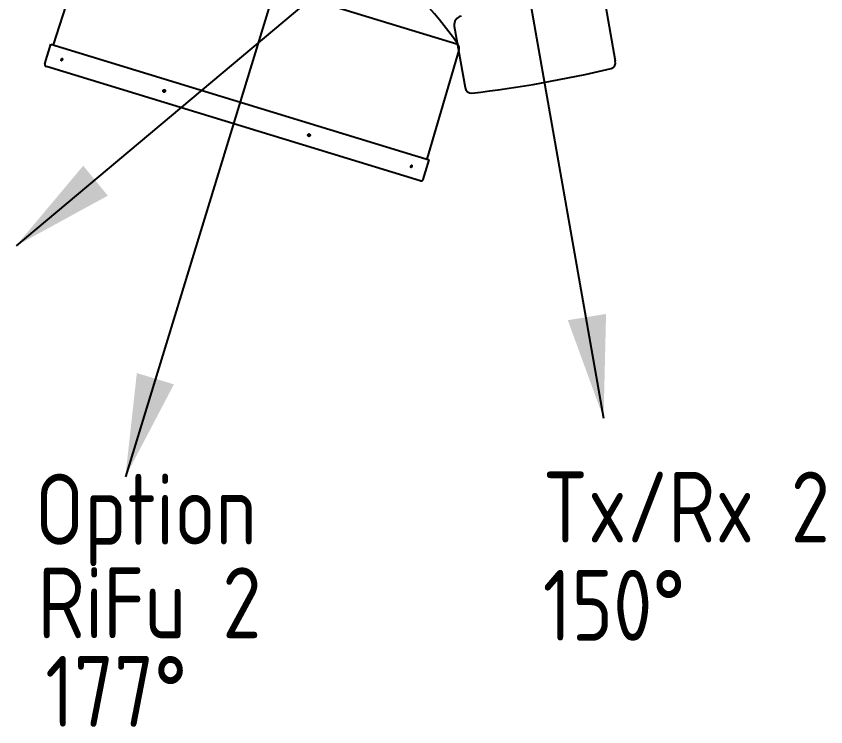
# Model space of a CAD drawing. Header units: millimetres. Extents: x -139278 to 641613, y -260926 to 217780.
# Drawn here: x 222408 to 223836, y -3679 to -2425 of the extents above; entities that cross this region are included whole.
import ezdxf
from ezdxf.enums import TextEntityAlignment as Align

# ---------------------------------------------------------------- set-up
doc = ezdxf.new("R2010")
doc.units = ezdxf.units.MM
doc.layers.add('10_30_Sektorantenne_MHA', color=21, linetype='Continuous', lineweight=25)
doc.layers.add('20_30_Sektorantenne_MHA', color=7, linetype='Continuous', lineweight=25)
doc.styles.add('ISOCP', font='ISOCP', dxfattribs={"width": 0.9})

msp = doc.modelspace()

# ---------------------------------------------------------------- linework, layer by layer
msp.add_line((223289.915, -2258.364), (223444.441, -3134.725))
at = {"ltscale": 4}
for p, q in [((222534.053, -2285.061), (222473.625, -2476.161)), ((222895.546, -2274.127), (222600.865, -3237.985)), ((222864.359, -2376.134), (223187.313, -2474.871)), ((222458.732, -2509.193), (222469.241, -2474.82)), ((222469.241, -2474.82), (223111.337, -2671.129)), ((223189.122, -2485.336), (223132.358, -2677.556)), ((223121.17, -2715.96), (222461.425, -2514.256)), ((223111.337, -2671.129), (223136.742, -2678.896)), ((223126.233, -2713.268), (223136.742, -2678.896))]:
    msp.add_line(p, q, dxfattribs=at)
for centre, radius, start, end in [((222640.19, -2854.746), 666.07, 34.772752, 53.351082), ((223177.614, -2481.937), 12, 343.547526, 36.07299), ((222462.61, -2510.378), 4.055, 162.999998, 252.999998), ((222670.976, -2557.684), 2.111, 99.371479, 164.052684), ((222671.179, -2557.461), 1.632, 100.903173, 242.356555), ((222671.956, -2557.71), 1.679, 120.306559, 217.506166), ((222670.953, -2557.758), 2.111, 161.947312, 226.628517), ((222922.375, -2634.3), 1.626, 287.557828, 343.980225), ((222923.171, -2634.576), 1.55, 261.251609, 345.165516), ((222923.087, -2634.803), 2.174, 280.424165, 45.575831), ((222922.336, -2634.256), 1.675, 342.883227, 25.694315), ((222923.127, -2634.479), 1.62, 342.271473, 45.198951), ((223122.355, -2712.083), 4.055, 252.999998, 342.999998)]:
    msp.add_arc(centre, radius, start, end, dxfattribs=at)
for points in [[(222487.948, -2501.767), (222487.91, -2501.893), (222487.874, -2502.025), (222487.814, -2502.29), (222487.789, -2502.424), (222487.752, -2502.683), (222487.74, -2502.809), (222487.729, -2503.045), (222487.73, -2503.156), (222487.743, -2503.355), (222487.755, -2503.45), (222487.794, -2503.623), (222487.819, -2503.701), (222487.882, -2503.832), (222487.919, -2503.886), (222488.003, -2503.967), (222488.049, -2503.994), (222488.145, -2504.024), (222488.199, -2504.027), (222488.314, -2504.006), (222488.376, -2503.983), (222488.502, -2503.909), (222488.567, -2503.86), (222488.697, -2503.738), (222488.761, -2503.666), (222488.885, -2503.509), (222488.948, -2503.418), (222489.072, -2503.216), (222489.133, -2503.105), (222489.249, -2502.87), (222489.303, -2502.746), (222489.402, -2502.492), (222489.447, -2502.363), (222489.524, -2502.111), (222489.559, -2501.979), (222489.619, -2501.714), (222489.643, -2501.58), (222489.679, -2501.321), (222489.69, -2501.195), (222489.7, -2500.958), (222489.699, -2500.847), (222489.684, -2500.648), (222489.671, -2500.552), (222489.631, -2500.379), (222489.605, -2500.301), (222489.541, -2500.17), (222489.504, -2500.116), (222489.42, -2500.034), (222489.373, -2500.007), (222489.277, -2499.978), (222489.223, -2499.974), (222489.109, -2499.995), (222489.048, -2500.019), (222488.922, -2500.092), (222488.858, -2500.142), (222488.729, -2500.264), (222488.666, -2500.336), (222488.544, -2500.494), (222488.481, -2500.585), (222488.358, -2500.787), (222488.298, -2500.899), (222488.184, -2501.134), (222488.13, -2501.259), (222488.031, -2501.512), (222487.987, -2501.641), (222487.948, -2501.767)], [(222667.482, -2556.656), (222667.444, -2556.783), (222667.415, -2556.916), (222667.383, -2557.19), (222667.379, -2557.33), (222667.398, -2557.606), (222667.42, -2557.743), (222667.489, -2558.004), (222667.536, -2558.128), (222667.646, -2558.357), (222667.713, -2558.469), (222667.87, -2558.678), (222667.96, -2558.775), (222668.157, -2558.948), (222668.264, -2559.023), (222668.488, -2559.147), (222668.605, -2559.196), (222668.838, -2559.267), (222668.962, -2559.292), (222669.217, -2559.314), (222669.349, -2559.312), (222669.609, -2559.279), (222669.738, -2559.249), (222669.986, -2559.164), (222670.105, -2559.108), (222670.324, -2558.981), (222670.432, -2558.904), (222670.636, -2558.726), (222670.731, -2558.625), (222670.902, -2558.407), (222670.977, -2558.289), (222671.104, -2558.044), (222671.155, -2557.917), (222671.232, -2557.665), (222671.26, -2557.531), (222671.293, -2557.257), (222671.296, -2557.117), (222671.277, -2556.841), (222671.254, -2556.704), (222671.185, -2556.443), (222671.138, -2556.319), (222671.028, -2556.09), (222670.96, -2555.978), (222670.802, -2555.768), (222670.712, -2555.671), (222670.514, -2555.499), (222670.407, -2555.423), (222670.183, -2555.299), (222670.066, -2555.25), (222669.833, -2555.179), (222669.709, -2555.154), (222669.454, -2555.132), (222669.323, -2555.134), (222669.063, -2555.167), (222668.934, -2555.197), (222668.687, -2555.283), (222668.568, -2555.338), (222668.349, -2555.466), (222668.241, -2555.543), (222668.038, -2555.721), (222667.943, -2555.822), (222667.773, -2556.04), (222667.698, -2556.158), (222667.572, -2556.403), (222667.521, -2556.53), (222667.482, -2556.656)], [(222922.919, -2634.751), (222922.881, -2634.877), (222922.852, -2635.011), (222922.82, -2635.285), (222922.816, -2635.425), (222922.836, -2635.701), (222922.858, -2635.838), (222922.928, -2636.099), (222922.974, -2636.224), (222923.085, -2636.452), (222923.153, -2636.564), (222923.31, -2636.774), (222923.401, -2636.871), (222923.598, -2637.044), (222923.706, -2637.119), (222923.93, -2637.243), (222924.047, -2637.292), (222924.279, -2637.363), (222924.404, -2637.388), (222924.659, -2637.41), (222924.79, -2637.408), (222925.049, -2637.375), (222925.178, -2637.345), (222925.426, -2637.259), (222925.544, -2637.204), (222925.763, -2637.076), (222925.871, -2636.999), (222926.074, -2636.821), (222926.169, -2636.721), (222926.339, -2636.502), (222926.414, -2636.384), (222926.541, -2636.139), (222926.592, -2636.012), (222926.669, -2635.76), (222926.697, -2635.626), (222926.73, -2635.352), (222926.734, -2635.212), (222926.715, -2634.936), (222926.692, -2634.8), (222926.623, -2634.539), (222926.577, -2634.414), (222926.467, -2634.186), (222926.4, -2634.074), (222926.242, -2633.864), (222926.152, -2633.767), (222925.955, -2633.595), (222925.848, -2633.52), (222925.624, -2633.396), (222925.507, -2633.347), (222925.274, -2633.275), (222925.15, -2633.251), (222924.895, -2633.228), (222924.764, -2633.23), (222924.504, -2633.263), (222924.375, -2633.293), (222924.127, -2633.379), (222924.008, -2633.434), (222923.788, -2633.562), (222923.68, -2633.639), (222923.476, -2633.816), (222923.381, -2633.917), (222923.211, -2634.135), (222923.135, -2634.253), (222923.009, -2634.498), (222922.958, -2634.625), (222922.919, -2634.751)], [(223104.627, -2690.305), (223104.589, -2690.431), (223104.554, -2690.563), (223104.494, -2690.828), (223104.47, -2690.962), (223104.434, -2691.221), (223104.422, -2691.348), (223104.412, -2691.584), (223104.414, -2691.695), (223104.428, -2691.894), (223104.442, -2691.99), (223104.481, -2692.163), (223104.507, -2692.241), (223104.571, -2692.373), (223104.609, -2692.427), (223104.693, -2692.508), (223104.739, -2692.535), (223104.836, -2692.565), (223104.889, -2692.568), (223105.004, -2692.547), (223105.065, -2692.524), (223105.19, -2692.45), (223105.255, -2692.4), (223105.383, -2692.278), (223105.447, -2692.206), (223105.569, -2692.048), (223105.631, -2691.957), (223105.754, -2691.755), (223105.815, -2691.644), (223105.929, -2691.408), (223105.983, -2691.284), (223106.081, -2691.03), (223106.126, -2690.901), (223106.203, -2690.649), (223106.238, -2690.517), (223106.298, -2690.252), (223106.323, -2690.118), (223106.36, -2689.859), (223106.372, -2689.733), (223106.384, -2689.497), (223106.383, -2689.386), (223106.37, -2689.187), (223106.357, -2689.092), (223106.319, -2688.919), (223106.293, -2688.842), (223106.231, -2688.71), (223106.193, -2688.657), (223106.11, -2688.576), (223106.064, -2688.548), (223105.967, -2688.519), (223105.913, -2688.516), (223105.798, -2688.536), (223105.737, -2688.56), (223105.61, -2688.633), (223105.545, -2688.683), (223105.416, -2688.804), (223105.351, -2688.876), (223105.228, -2689.033), (223105.164, -2689.124), (223105.04, -2689.326), (223104.979, -2689.437), (223104.864, -2689.672), (223104.809, -2689.797), (223104.71, -2690.05), (223104.666, -2690.179), (223104.627, -2690.305)]]:
    msp.add_open_spline(points, degree=3, knots=[0, 0, 0, 0, 0.39552206, 0.39552206, 0.79104411, 0.79104411, 1.18656617, 1.18656617, 1.58208822, 1.58208822, 1.97761028, 1.97761028, 2.37313233, 2.37313233, 2.76865439, 2.76865439, 3.16417645, 3.16417645, 3.5596985, 3.5596985, 3.95522056, 3.95522056, 4.35074261, 4.35074261, 4.74626467, 4.74626467, 5.14178673, 5.14178673, 5.53730878, 5.53730878, 5.93283084, 5.93283084, 6.32835289, 6.32835289, 6.72387495, 6.72387495, 7.119397, 7.119397, 7.51491906, 7.51491906, 7.91044112, 7.91044112, 8.30596317, 8.30596317, 8.70148523, 8.70148523, 9.09700728, 9.09700728, 9.49252934, 9.49252934, 9.88805139, 9.88805139, 10.28357345, 10.28357345, 10.67909551, 10.67909551, 11.07461756, 11.07461756, 11.47013962, 11.47013962, 11.86566167, 11.86566167, 12.26118373, 12.26118373, 12.65670578, 12.65670578, 12.65670578, 12.65670578], dxfattribs=at)
msp.add_solid([(223448.803, -2950.636), (223444.441, -3134.725), (223381.313, -2961.743)])
msp.add_solid([(222686.47, -3074.953), (222600.865, -3237.985), (222621.061, -3054.955)], dxfattribs=at)
at = {"layer": '10_30_Sektorantenne_MHA'}
msp.add_line((223089.915, -2258.364), (222408.227, -2830.368), dxfattribs=at)
msp.add_solid([(222569.834, -2742.101), (222408.227, -2830.368), (222526.47, -2689.207)], dxfattribs=at)
at = {"layer": '20_30_Sektorantenne_MHA'}
for p, q in [((223445.997, -2396.1), (223465.103, -2504.315)), ((223181.084, -2442.811), (223200.143, -2551.035))]:
    msp.add_line(p, q, dxfattribs=at)
for centre, radius, start, end in [((223195.858, -2440.219), 15, 99.951885, 189.951885), ((223454.108, -2507.158), 11.356, 288.466525, 14.497852), ((222948.02, -345.141), 2231.768, 276.798461, 283.201539), ((223211.359, -2549.984), 11.265, 185.352453, 274.336133)]:
    msp.add_arc(centre, radius, start, end, dxfattribs=at)

# ---------------------------------------------------------------- texts
at = {"style": 'ISOCP', "width": 0.9}
for s, p in [('Option', (222441.309, -3395.302)), ('Tx/Rx 2', (223337.165, -3391.326)), ('RiFu 2', (222446.14, -3560.308)), ('150°', (223337.165, -3564.658)), ('177°', (222459.581, -3716.494))]:
    msp.add_text(s, height=125, dxfattribs=at).set_placement(p, align=Align.BOTTOM_LEFT)

doc.saveas('drawing.dxf')
